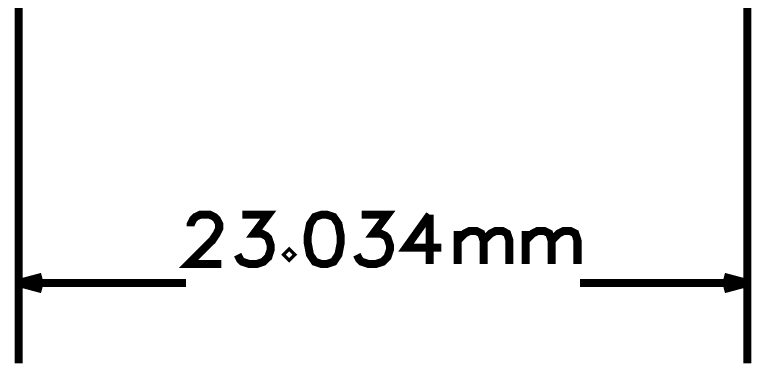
# Model space of a CAD drawing. Header units: millimetres. Extents: x -2 to 105, y -97 to 5.
# Drawn here: x 1.3 to 24.59, y -96.76 to -85.6 of the extents above; entities that cross this region are included whole.
import ezdxf

# ---------------------------------------------------------------- set-up
doc = ezdxf.new("R2010")
doc.units = ezdxf.units.MM
doc.header["$MEASUREMENT"] = 0
doc.layers.add('Document-Layer', color=7, linetype='Continuous', true_color=0xffffff)

msp = doc.modelspace()

# ---------------------------------------------------------------- linework, layer by layer
at = {"layer": 'Document-Layer', "const_width": 0.254}
for points in [[(1.429, -49.895), (1.429, -96.635)], [(24.463, -49.895), (24.463, -96.635)], [(6.869, -92.302), (6.869, -92.228), (6.945, -92.078), (7.019, -92.005), (7.169, -91.931), (7.466, -91.931), (7.616, -92.005), (7.692, -92.078), (7.766, -92.228), (7.766, -92.378), (7.692, -92.528), (7.542, -92.752), (6.795, -93.496), (7.839, -93.496)], [(8.5, -91.931), (9.32, -91.931), (8.873, -92.528), (9.096, -92.528), (9.246, -92.602), (9.32, -92.675), (9.394, -92.899), (9.394, -93.049), (9.32, -93.272), (9.17, -93.422), (8.947, -93.496), (8.723, -93.496), (8.5, -93.422), (8.423, -93.348), (8.35, -93.199)], [(12.269, -91.931), (13.089, -91.931), (12.642, -92.528), (12.866, -92.528), (13.016, -92.602), (13.089, -92.675), (13.163, -92.899), (13.163, -93.049), (13.089, -93.272), (12.939, -93.422), (12.716, -93.496), (12.492, -93.496), (12.269, -93.422), (12.193, -93.348), (12.119, -93.199)], [(14.42, -91.931), (13.674, -92.975), (14.794, -92.975)], [(14.42, -91.931), (14.42, -93.496)], [(15.304, -92.452), (15.304, -93.496)], [(15.304, -92.752), (15.528, -92.528), (15.678, -92.452), (15.901, -92.452), (16.051, -92.528), (16.125, -92.752), (16.125, -93.496)], [(16.125, -92.752), (16.348, -92.528), (16.498, -92.452), (16.722, -92.452), (16.871, -92.528), (16.945, -92.752), (16.945, -93.496)], [(17.456, -92.452), (17.456, -93.496)], [(17.456, -92.752), (17.679, -92.528), (17.829, -92.452), (18.053, -92.452), (18.202, -92.528), (18.276, -92.752), (18.276, -93.496)], [(18.276, -92.752), (18.5, -92.528), (18.649, -92.452), (18.873, -92.452), (19.023, -92.528), (19.096, -92.752), (19.096, -93.496)], [(1.429, -94.095), (2.165, -93.898)], [(24.463, -94.095), (23.727, -93.898)], [(1.429, -94.095), (2.165, -94.292)], [(1.429, -94.095), (6.719, -94.095)], [(19.173, -94.095), (24.463, -94.095)], [(24.463, -94.095), (23.727, -94.292)]]:
    msp.add_lwpolyline(points, dxfattribs=at)
for points in [[(11.012, -91.931), (10.788, -92.005), (10.638, -92.228), (10.565, -92.602), (10.565, -92.825), (10.638, -93.199), (10.788, -93.422), (11.012, -93.496), (11.161, -93.496), (11.385, -93.422), (11.535, -93.199), (11.609, -92.825), (11.609, -92.602), (11.535, -92.228), (11.385, -92.005), (11.161, -91.931)], [(9.978, -93.125), (9.904, -93.199), (9.978, -93.272), (10.054, -93.199)]]:
    msp.add_lwpolyline(points, close=True, dxfattribs=at)

doc.saveas('drawing.dxf')
